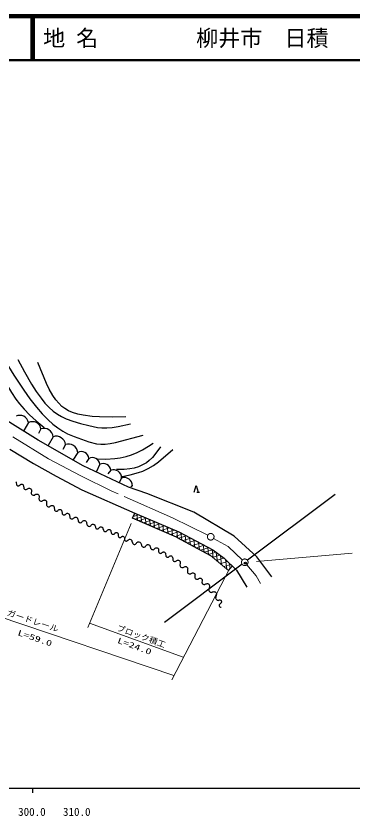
# Model space of a CAD drawing. Units: millimetres, scale not verified. Extents: x 40000 to 680000, y 20000 to 380000.
# Drawn here: x 364245 to 440552, y 198715 to 380000 of the extents above; entities that cross this region are included whole.
import ezdxf
from ezdxf.enums import TextEntityAlignment as Align

# ---------------------------------------------------------------- set-up
doc = ezdxf.new("R2010")
doc.units = ezdxf.units.MM
doc.header["$LTSCALE"] = 1000
doc.header["$PDMODE"] = 32
doc.header["$PDSIZE"] = 500
doc.linetypes.add('CHAIN', pattern=[18.5, 12, -1.5, 3.5, -1.5])
for name, color, linetype, lineweight in [('M-BGD', 7, 'Continuous', 25), ('M-BMK', 2, 'CHAIN', 13), ('M-STR-HTXT', 7, 'Continuous', 13), ('M-TTL', 2, 'Continuous', 140), ('M-TTL-BAND', 7, 'Continuous', 25), ('M-TTL-LINE', 7, 'Continuous', 50)]:
    doc.layers.add(name, color=color, linetype=linetype, lineweight=lineweight)
doc.layers.add('M-TTL-TXT', color=7, linetype='Continuous')
doc.styles.add('ＭＳ ゴシック', font='')
doc.styles.get('ＭＳ ゴシック').set_extended_font_data('MS Gothic')

msp = doc.modelspace()

# ---------------------------------------------------------------- linework, layer by layer
at = {"layer": 'M-BGD'}
for p, q in [((369234, 283916), (361615, 288677)), ((367071, 287854), (366053, 286097)), ((369897, 286417), (369374, 285358)), ((372675, 284649), (371495, 282683)), ((379482, 278078), (369234, 283916)), ((375452, 282881), (374816, 281760)), ((362824, 281835), (368217, 278598)), ((378229, 281114), (377122, 279361)), ((380719, 279760), (380166, 278807)), ((368217, 278598), (373316, 275754)), ((389730, 273238), (379482, 278078)), ((383210, 278407), (382379, 276593)), ((373316, 275754), (379154, 272615)), ((385700, 277054), (385055, 276223)), ((364239, 274459), (364272, 274362)), ((364272, 274362), (364290, 274234)), ((364290, 274234), (364326, 273896)), ((364326, 273896), (364376, 273752)), ((364376, 273752), (364425, 273688)), ((365117, 273712), (365201, 273798)), ((365201, 273798), (365319, 273867)), ((365319, 273867), (365421, 273903)), ((365421, 273903), (365506, 273904)), ((365506, 273904), (365625, 273888)), ((365625, 273888), (365761, 273822)), ((365761, 273822), (365847, 273738)), ((388145, 275301), (387637, 274286)), ((364425, 273688), (364506, 273608)), ((364506, 273608), (364603, 273561)), ((364603, 273561), (364749, 273531)), ((364749, 273531), (364877, 273548)), ((364877, 273548), (364974, 273582)), ((364974, 273582), (365037, 273631)), ((365037, 273631), (365117, 273712)), ((365847, 273738), (365899, 273670)), ((365899, 273670), (365934, 273569)), ((365934, 273569), (365953, 273433)), ((365953, 273433), (365991, 273076)), ((365991, 273076), (366044, 272924)), ((366044, 272924), (366096, 272857)), ((366096, 272857), (366182, 272773)), ((366182, 272773), (366284, 272723)), ((366284, 272723), (366438, 272691)), ((366438, 272691), (366573, 272709)), ((366573, 272709), (366675, 272745)), ((366675, 272745), (366742, 272796)), ((366742, 272796), (366826, 272882)), ((366845, 272873), (366960, 272951)), ((366960, 272951), (367111, 273002)), ((367111, 273002), (367234, 273018)), ((367234, 273018), (367331, 272999)), ((367331, 272999), (367462, 272954)), ((367462, 272954), (367601, 272846)), ((367601, 272846), (367679, 272731)), ((367679, 272731), (367722, 272642)), ((367727, 272361), (367687, 271948)), ((367687, 271948), (367711, 271762)), ((367722, 272642), (367738, 272519)), ((367738, 272519), (367727, 272361)), ((379154, 272615), (391117, 267318)), ((393858, 271814), (389730, 273238)), ((390589, 273547), (390220, 273271)), ((404573, 272112), (405023, 273612)), ((405023, 273612), (405473, 272112)), ((405173, 272112), (405773, 272112)), ((367711, 271762), (367754, 271674)), ((367754, 271674), (367832, 271559)), ((367832, 271559), (367937, 271478)), ((367937, 271478), (368103, 271406)), ((368103, 271406), (368261, 271395)), ((368261, 271395), (368385, 271411)), ((368385, 271411), (368473, 271454)), ((368473, 271454), (368589, 271532)), ((368589, 271532), (368704, 271609)), ((368704, 271609), (368854, 271660)), ((368854, 271660), (368978, 271676)), ((368978, 271676), (369074, 271658)), ((369074, 271658), (369206, 271612)), ((369206, 271612), (369345, 271505)), ((369345, 271505), (369423, 271389)), ((369423, 271389), (369466, 271301)), ((369471, 271019), (369431, 270606)), ((369431, 270606), (369455, 270421)), ((369455, 270421), (369498, 270332)), ((369466, 271301), (369482, 271177)), ((369482, 271177), (369471, 271019)), ((369498, 270332), (369576, 270217)), ((369576, 270217), (369680, 270136)), ((369680, 270136), (369847, 270064)), ((370217, 270112), (370332, 270190)), ((370332, 270190), (370442, 270264)), ((370442, 270264), (370586, 270313)), ((370586, 270313), (370703, 270328)), ((370703, 270328), (370796, 270310)), ((370796, 270310), (370921, 270267)), ((370921, 270267), (371054, 270164)), ((371054, 270164), (371128, 270054)), ((404532, 267542), (393858, 271814)), ((436533, 271597), (416643, 256660)), ((369847, 270064), (370005, 270053)), ((370005, 270053), (370128, 270069)), ((370128, 270069), (370217, 270112)), ((371128, 270054), (371169, 269970)), ((371175, 269701), (371136, 269306)), ((371136, 269306), (371159, 269130)), ((371159, 269130), (371200, 269045)), ((371169, 269970), (371185, 269852)), ((371185, 269852), (371175, 269701)), ((371200, 269045), (371274, 268935)), ((371274, 268935), (371374, 268858)), ((371374, 268858), (371533, 268789)), ((371533, 268789), (371684, 268779)), ((371684, 268779), (371802, 268794)), ((371802, 268794), (371886, 268835)), ((371886, 268835), (371996, 268909)), ((372019, 268892), (372109, 268981)), ((372109, 268981), (372234, 269052)), ((372234, 269052), (372342, 269087)), ((372342, 269087), (372431, 269086)), ((372431, 269086), (372557, 269067)), ((372557, 269067), (372699, 268994)), ((372699, 268994), (372788, 268904)), ((372788, 268904), (372841, 268832)), ((372841, 268832), (372876, 268725)), ((372876, 268725), (372893, 268582)), ((372893, 268582), (372926, 268206)), ((372926, 268206), (372978, 268044)), ((372978, 268044), (373031, 267972)), ((373031, 267972), (373120, 267882)), ((373120, 267882), (373227, 267828)), ((373227, 267828), (373388, 267791)), ((373388, 267791), (373531, 267807)), ((373531, 267807), (373638, 267842)), ((373638, 267842), (373710, 267896)), ((373710, 267896), (373800, 267984)), ((373800, 267984), (373886, 268069)), ((373886, 268069), (374006, 268136)), ((374006, 268136), (374108, 268169)), ((374108, 268169), (374193, 268168)), ((374193, 268168), (374312, 268150)), ((374312, 268150), (374447, 268081)), ((374447, 268081), (374531, 267996)), ((374531, 267996), (374582, 267927)), ((374582, 267927), (374615, 267825)), ((374615, 267825), (374631, 267689)), ((374631, 267689), (374662, 267332)), ((374662, 267332), (374712, 267179)), ((374712, 267179), (374762, 267110)), ((374762, 267110), (374847, 267025)), ((374847, 267025), (374948, 266973)), ((374948, 266973), (375101, 266938)), ((375101, 266938), (375237, 266954)), ((375237, 266954), (375339, 266987)), ((375339, 266987), (375408, 267037)), ((375408, 267037), (375493, 267122)), ((375493, 267122), (375583, 267210)), ((375583, 267210), (375709, 267281)), ((375709, 267281), (375817, 267316)), ((375817, 267316), (375906, 267315)), ((375906, 267315), (376031, 267296)), ((376031, 267296), (376174, 267224)), ((376174, 267224), (376263, 267134)), ((376263, 267134), (376316, 267062)), ((376316, 267062), (376351, 266954)), ((376351, 266954), (376368, 266811)), ((376368, 266811), (376400, 266435)), ((390646, 266181), (391117, 267318)), ((391117, 267318), (401140, 263089)), ((413642, 262132), (404532, 267542)), ((376400, 266435), (376453, 266273)), ((376453, 266273), (376506, 266201)), ((376506, 266201), (376595, 266111)), ((376595, 266111), (376702, 266057)), ((376702, 266057), (376862, 266020)), ((376862, 266020), (377006, 266037)), ((377006, 266037), (377113, 266072)), ((377113, 266072), (377185, 266125)), ((377185, 266125), (377275, 266213)), ((377292, 266205), (377378, 266306)), ((377378, 266306), (377502, 266392)), ((377502, 266392), (377612, 266439)), ((377612, 266439), (377705, 266447)), ((377705, 266447), (377838, 266439)), ((377838, 266439), (377994, 266377)), ((377994, 266377), (378095, 266291)), ((378095, 266291), (378158, 266221)), ((378158, 266221), (378204, 266111)), ((378204, 266111), (378236, 265963)), ((378236, 265963), (378306, 265573)), ((378306, 265573), (378376, 265409)), ((378376, 265409), (378438, 265339)), ((378438, 265339), (378540, 265253)), ((378540, 265253), (378657, 265207)), ((378657, 265207), (378828, 265183)), ((378828, 265183), (378976, 265214)), ((378976, 265214), (379086, 265261)), ((379086, 265261), (379156, 265323)), ((379156, 265323), (379242, 265425)), ((379242, 265425), (379331, 265531)), ((379331, 265531), (379462, 265621)), ((379462, 265621), (379577, 265670)), ((379577, 265670), (379675, 265678)), ((379675, 265678), (379814, 265670)), ((379814, 265670), (379977, 265605)), ((379977, 265605), (380083, 265515)), ((380083, 265515), (380148, 265441)), ((380148, 265441), (380197, 265327)), ((380197, 265327), (380230, 265171)), ((380230, 265171), (380304, 264763)), ((380304, 264763), (380377, 264591)), ((381272, 264612), (381344, 264709)), ((381344, 264709), (381452, 264793)), ((381452, 264793), (381548, 264841)), ((381548, 264841), (381632, 264853)), ((381632, 264853), (381752, 264853)), ((381752, 264853), (381897, 264805)), ((381897, 264805), (381993, 264733)), ((381993, 264733), (382053, 264672)), ((400615, 261923), (390646, 266181)), ((380377, 264591), (380442, 264518)), ((380442, 264518), (380549, 264428)), ((380549, 264428), (380671, 264379)), ((380671, 264379), (380851, 264354)), ((380851, 264354), (381006, 264387)), ((381006, 264387), (381121, 264436)), ((381121, 264436), (381194, 264501)), ((381194, 264501), (381284, 264608)), ((382053, 264672), (382101, 264576)), ((382101, 264576), (382137, 264444)), ((382137, 264444), (382221, 264096)), ((382221, 264096), (382293, 263951)), ((382293, 263951), (382353, 263891)), ((382353, 263891), (382449, 263819)), ((382449, 263819), (382557, 263783)), ((382557, 263783), (382714, 263771)), ((382714, 263771), (382846, 263807)), ((382846, 263807), (382942, 263855)), ((382942, 263855), (383002, 263915)), ((383002, 263915), (383074, 264011)), ((383074, 264011), (383146, 264108)), ((383146, 264108), (383254, 264192)), ((383254, 264192), (383351, 264240)), ((383351, 264240), (383435, 264252)), ((383435, 264252), (383555, 264252)), ((383555, 264252), (383699, 264204)), ((383699, 264204), (383795, 264131)), ((383795, 264131), (383855, 264071)), ((383855, 264071), (383903, 263975)), ((383903, 263975), (383939, 263843)), ((383939, 263843), (384023, 263495)), ((384023, 263495), (384095, 263350)), ((384095, 263350), (384156, 263290)), ((384156, 263290), (384252, 263218)), ((384252, 263218), (384360, 263182)), ((384360, 263182), (384516, 263170)), ((384516, 263170), (384648, 263206)), ((384648, 263206), (384744, 263254)), ((384744, 263254), (384804, 263314)), ((384804, 263314), (384877, 263410)), ((384877, 263410), (384949, 263506)), ((384949, 263506), (385057, 263591)), ((385057, 263591), (385153, 263639)), ((385153, 263639), (385237, 263651)), ((385237, 263651), (385357, 263651)), ((385357, 263651), (385501, 263602)), ((385501, 263602), (385598, 263530)), ((385598, 263530), (385658, 263470)), ((385658, 263470), (385706, 263374)), ((385706, 263374), (385742, 263242)), ((385742, 263242), (385826, 262893)), ((385826, 262893), (385898, 262749)), ((386645, 262821), (386726, 262891)), ((386726, 262891), (386836, 262945)), ((386836, 262945), (386929, 262969)), ((386929, 262969), (387005, 262964)), ((387005, 262964), (387110, 262942)), ((387110, 262942), (387227, 262873)), ((387227, 262873), (387298, 262792)), ((401140, 263089), (408802, 259001)), ((385898, 262749), (385958, 262689)), ((385958, 262689), (386054, 262617)), ((386054, 262617), (386162, 262581)), ((386162, 262581), (386318, 262569)), ((386318, 262569), (386451, 262605)), ((386451, 262605), (386547, 262653)), ((386547, 262653), (386607, 262713)), ((386607, 262713), (386679, 262809)), ((387298, 262792), (387339, 262729)), ((387339, 262729), (387364, 262635)), ((387364, 262635), (387371, 262513)), ((387371, 262513), (387380, 262192)), ((387380, 262192), (387416, 262053)), ((387416, 262053), (387458, 261989)), ((387458, 261989), (387529, 261908)), ((387529, 261908), (387617, 261857)), ((387617, 261857), (387751, 261817)), ((387751, 261817), (387873, 261824)), ((387873, 261824), (387966, 261849)), ((387966, 261849), (388030, 261890)), ((388030, 261890), (388111, 261961)), ((388111, 261961), (388187, 262027)), ((388187, 262027), (388291, 262078)), ((388291, 262078), (388379, 262101)), ((388379, 262101), (388450, 262096)), ((388450, 262096), (388549, 262075)), ((388549, 262075), (388659, 262010)), ((388659, 262010), (388726, 261934)), ((388726, 261934), (388765, 261874)), ((388765, 261874), (388788, 261786)), ((388788, 261786), (388795, 261671)), ((388795, 261671), (388803, 261370)), ((388803, 261370), (388837, 261238)), ((388837, 261238), (388876, 261178)), ((388876, 261178), (388943, 261102)), ((388943, 261102), (389026, 261053)), ((389026, 261053), (389152, 261016)), ((389355, 261046), (389415, 261085)), ((389415, 261085), (389491, 261151)), ((389530, 261129), (389605, 261238)), ((389605, 261238), (389721, 261336)), ((389721, 261336), (389825, 261393)), ((389825, 261393), (389918, 261410)), ((389918, 261410), (390050, 261415)), ((390050, 261415), (390212, 261368)), ((390212, 261368), (390321, 261293)), ((390321, 261293), (390390, 261229)), ((390390, 261229), (390447, 261125)), ((390447, 261125), (390493, 260980)), ((400615, 261923), (408253, 257716)), ((418765, 257434), (413642, 262132)), ((389152, 261016), (389268, 261023)), ((389268, 261023), (389355, 261046)), ((390493, 260980), (390601, 260599)), ((390601, 260599), (390687, 260443)), ((390687, 260443), (390756, 260379)), ((390756, 260379), (390865, 260304)), ((390865, 260304), (390986, 260268)), ((390986, 260268), (391159, 260262)), ((391159, 260262), (391303, 260307)), ((391303, 260307), (391407, 260365)), ((391407, 260365), (391471, 260434)), ((391471, 260434), (391547, 260543)), ((391547, 260543), (391626, 260657)), ((391626, 260657), (391747, 260760)), ((391747, 260760), (391856, 260820)), ((391856, 260820), (391953, 260837)), ((391953, 260837), (392092, 260843)), ((392092, 260843), (392261, 260794)), ((392261, 260794), (392375, 260715)), ((392375, 260715), (392448, 260648)), ((392448, 260648), (392508, 260539)), ((392508, 260539), (392555, 260387)), ((392555, 260387), (392668, 259988)), ((392668, 259988), (392758, 259824)), ((392758, 259824), (392831, 259758)), ((392831, 259758), (392945, 259679)), ((392945, 259679), (393072, 259642)), ((393072, 259642), (393253, 259635)), ((393253, 259635), (393404, 259683)), ((393404, 259683), (393513, 259743)), ((393513, 259743), (393580, 259815)), ((393580, 259815), (393659, 259929)), ((393659, 259929), (393735, 260039)), ((393735, 260039), (393851, 260136)), ((393851, 260136), (393955, 260193)), ((393955, 260193), (394047, 260210)), ((394047, 260210), (394180, 260215)), ((394180, 260215), (394341, 260169)), ((394341, 260169), (394450, 260093)), ((394450, 260093), (394519, 260029)), ((394519, 260029), (394577, 259925)), ((394577, 259925), (394622, 259781)), ((394622, 259781), (394730, 259400)), ((394730, 259400), (394816, 259243)), ((394816, 259243), (394885, 259180)), ((395600, 259234), (395676, 259344)), ((395699, 259337), (395789, 259417)), ((395789, 259417), (395911, 259478)), ((395911, 259478), (396015, 259506)), ((396015, 259506), (396100, 259502)), ((396100, 259502), (396217, 259478)), ((396217, 259478), (396349, 259403)), ((396349, 259403), (396430, 259313)), ((396430, 259313), (396477, 259242)), ((396477, 259242), (396505, 259139)), ((394885, 259180), (394994, 259104)), ((394994, 259104), (395115, 259069)), ((395115, 259069), (395288, 259063)), ((395288, 259063), (395433, 259108)), ((395433, 259108), (395537, 259165)), ((395537, 259165), (395600, 259234)), ((396505, 259139), (396514, 259002)), ((396514, 259002), (396528, 258644)), ((396528, 258644), (396571, 258488)), ((396571, 258488), (396618, 258418)), ((396618, 258418), (396698, 258328)), ((396698, 258328), (396797, 258271)), ((396797, 258271), (396948, 258229)), ((396948, 258229), (397085, 258238)), ((397085, 258238), (397188, 258267)), ((397188, 258267), (397259, 258314)), ((397259, 258314), (397348, 258394)), ((397348, 258394), (397433, 258470)), ((397433, 258470), (397549, 258528)), ((397549, 258528), (397648, 258555)), ((397648, 258555), (397728, 258550)), ((397728, 258550), (397840, 258528)), ((397840, 258528), (397965, 258456)), ((397965, 258456), (398041, 258372)), ((398041, 258372), (398085, 258305)), ((398085, 258305), (398112, 258206)), ((398112, 258206), (398121, 258077)), ((398121, 258077), (398134, 257737)), ((398134, 257737), (398174, 257590)), ((398174, 257590), (398219, 257523)), ((398219, 257523), (398295, 257438)), ((398295, 257438), (398389, 257385)), ((398759, 257380), (398826, 257425)), ((398826, 257425), (398911, 257501)), ((398911, 257501), (399001, 257581)), ((399001, 257581), (399123, 257642)), ((399123, 257642), (399227, 257670)), ((399227, 257670), (399312, 257666)), ((399312, 257666), (399430, 257642)), ((399430, 257642), (399562, 257567)), ((399562, 257567), (399642, 257477)), ((399642, 257477), (399689, 257406)), ((408802, 259001), (411363, 257150)), ((422181, 252878), (418765, 257434)), ((415443, 255759), (397867, 242559)), ((398389, 257385), (398532, 257344)), ((398532, 257344), (398661, 257353)), ((398661, 257353), (398759, 257380)), ((399689, 257406), (399717, 257303)), ((399717, 257303), (399727, 257166)), ((399727, 257166), (399741, 256808)), ((399741, 256808), (399783, 256652)), ((399783, 256652), (399830, 256581)), ((399830, 256581), (399910, 256492)), ((399910, 256492), (400009, 256435)), ((400009, 256435), (400160, 256393)), ((400160, 256393), (400297, 256402)), ((400297, 256402), (400400, 256431)), ((400400, 256431), (400471, 256478)), ((400471, 256478), (400561, 256558)), ((400574, 256550), (400693, 256622)), ((400693, 256622), (400846, 256665)), ((400846, 256665), (400970, 256675)), ((400970, 256675), (401066, 256651)), ((401066, 256651), (401195, 256599)), ((401195, 256599), (401328, 256485)), ((401328, 256485), (401400, 256366)), ((401430, 255994), (401369, 255583)), ((401400, 256366), (401439, 256275)), ((401448, 256151), (401430, 255994)), ((401439, 256275), (401448, 256151)), ((411363, 257150), (414210, 254445)), ((401369, 255583), (401383, 255397)), ((401383, 255397), (401422, 255306)), ((401422, 255306), (401494, 255187)), ((401494, 255187), (401594, 255102)), ((401594, 255102), (401757, 255021)), ((401757, 255021), (401914, 255002)), ((401914, 255002), (402038, 255012)), ((402038, 255012), (402129, 255050)), ((402129, 255050), (402248, 255122)), ((402248, 255122), (402367, 255194)), ((402367, 255194), (402520, 255237)), ((402520, 255237), (402644, 255247)), ((402644, 255247), (402739, 255224)), ((402739, 255224), (402868, 255171)), ((402868, 255171), (403002, 255057)), ((403002, 255057), (403074, 254938)), ((403103, 254566), (403042, 254155)), ((403042, 254155), (403057, 253969)), ((403057, 253969), (403095, 253879)), ((403074, 254938), (403112, 254847)), ((403095, 253879), (403167, 253759)), ((403122, 254723), (403103, 254566)), ((403112, 254847), (403122, 254723)), ((404195, 253787), (404307, 253805)), ((404307, 253805), (404395, 253790)), ((414210, 254445), (416487, 250602)), ((403167, 253759), (403268, 253674)), ((403268, 253674), (403430, 253593)), ((403430, 253593), (403588, 253574)), ((403588, 253574), (403712, 253584)), ((403712, 253584), (403802, 253622)), ((403802, 253622), (403921, 253694)), ((403957, 253664), (404060, 253737)), ((404060, 253737), (404195, 253787)), ((404395, 253790), (404516, 253752)), ((404516, 253752), (404645, 253658)), ((404645, 253658), (404719, 253555)), ((404719, 253555), (404760, 253475)), ((404771, 253219), (404745, 252843)), ((404745, 252843), (404771, 252675)), ((404760, 253475), (404777, 253364)), ((404777, 253364), (404771, 253219)), ((404771, 252675), (404812, 252596)), ((404812, 252596), (404885, 252493)), ((404885, 252493), (404982, 252422)), ((404982, 252422), (405135, 252360)), ((405135, 252360), (405279, 252354)), ((405279, 252354), (405391, 252372)), ((405391, 252372), (405471, 252413)), ((405471, 252413), (405574, 252487)), ((405574, 252487), (405677, 252560)), ((405677, 252560), (405812, 252610)), ((405812, 252610), (405924, 252628)), ((405924, 252628), (406012, 252613)), ((406012, 252613), (406132, 252574)), ((406132, 252574), (406262, 252480)), ((406262, 252480), (406335, 252377)), ((406335, 252377), (406376, 252298)), ((406388, 252042), (406361, 251666)), ((406376, 252298), (406394, 252186)), ((406394, 252186), (406388, 252042)), ((406361, 251666), (406388, 251498)), ((406388, 251498), (406429, 251419)), ((406429, 251419), (406502, 251316)), ((406502, 251316), (406599, 251245)), ((406599, 251245), (406752, 251183)), ((406752, 251183), (406896, 251177)), ((406896, 251177), (407008, 251195)), ((407008, 251195), (407087, 251236)), ((407087, 251236), (407190, 251309)), ((407204, 251299), (407345, 251357)), ((407345, 251357), (407517, 251378)), ((407517, 251378), (407652, 251368)), ((407652, 251368), (407751, 251326)), ((407751, 251326), (407881, 251249)), ((407881, 251249), (408007, 251103)), ((408034, 250557), (407900, 250124)), ((408007, 251103), (408064, 250963)), ((408081, 250723), (408034, 250557)), ((408064, 250963), (408091, 250859)), ((408091, 250859), (408081, 250723)), ((407900, 250124), (407885, 249921)), ((407885, 249921), (407911, 249817)), ((407911, 249817), (407969, 249677)), ((407969, 249677), (408063, 249568)), ((408063, 249568), (408225, 249453)), ((408225, 249453), (408391, 249407)), ((408391, 249407), (408527, 249397)), ((408527, 249397), (408631, 249423)), ((408631, 249423), (408771, 249481)), ((408771, 249481), (408912, 249539)), ((408912, 249539), (409083, 249560)), ((409083, 249560), (409219, 249550)), ((409219, 249550), (409318, 249508)), ((409318, 249508), (409448, 249431)), ((409448, 249431), (409574, 249285)), ((409601, 248739), (409467, 248306)), ((409574, 249285), (409631, 249145)), ((409647, 248905), (409601, 248739)), ((409631, 249145), (409657, 249041)), ((409657, 249041), (409647, 248905)), ((409467, 248306), (409452, 248103)), ((409452, 248103), (409478, 247999)), ((409478, 247999), (409536, 247859)), ((409536, 247859), (409630, 247750)), ((409630, 247750), (409791, 247635)), ((409791, 247635), (409958, 247589)), ((409958, 247589), (410094, 247579)), ((410094, 247579), (410198, 247605)), ((410198, 247605), (410338, 247663)), ((410285, 246603), (410267, 246529)), ((410362, 246726), (410285, 246603)), ((410313, 247692), (410420, 247681)), ((410589, 246952), (410362, 246726)), ((410420, 247681), (410535, 247638)), ((410535, 247638), (410617, 247587)), ((410673, 247042), (410589, 246952)), ((410617, 247587), (410665, 247528)), ((410665, 247528), (410721, 247437)), ((410724, 247123), (410673, 247042)), ((410721, 247437), (410752, 247304)), ((410741, 247197), (410724, 247123)), ((410752, 247304), (410741, 247197)), ((410267, 246529), (410257, 246422)), ((410257, 246422), (410280, 246323)), ((410280, 246323), (410344, 246198)), ((410344, 246198), (410433, 246114)), ((410433, 246114), (410514, 246063)), ((410514, 246063), (410588, 246045)), ((410588, 246045), (410695, 246035))]:
    msp.add_line(p, q, dxfattribs=at)
for points in [[(358922, 303127), (360562, 299704), (362352, 296214), (363252, 294646), (364235, 293140), (365011, 292110), (366056, 290911), (367325, 289640), (368817, 288296), (370615, 286776)], [(361547, 302171), (363765, 298605), (366012, 295187), (367408, 293235), (368865, 291372), (370171, 289854), (371512, 288467), (372550, 287527), (373681, 286649), (374856, 285885), (375921, 285312), (377386, 284684), (379087, 284072), (380724, 283531), (382476, 283084), (383456, 282963), (384410, 282968), (385596, 283120), (386782, 283377), (393050, 284982)], [(364650, 302171), (366139, 299355), (367730, 296581), (368821, 294886), (369906, 293382), (370809, 292280), (371783, 291257), (372680, 290463), (373641, 289764), (374523, 289249), (375602, 288746), (377109, 288196), (378860, 287681), (380743, 287182), (382705, 286775), (383687, 286665), (384846, 286647), (386031, 286742), (387415, 286964), (390186, 287608)], [(389112, 289160), (386143, 289110), (383140, 289167), (381475, 289280), (379426, 289541), (378224, 289798), (377070, 290156), (376162, 290548), (375317, 291039), (374650, 291547), (373939, 292229), (373294, 292993), (372595, 293995), (371773, 295428), (371126, 296747), (369184, 301454)], [(382786, 279614), (384589, 279603), (386586, 279704), (387835, 279881), (389207, 280195), (390360, 280556), (391666, 281082), (392864, 281683), (394240, 282500), (395317, 283192)], [(396988, 282356), (396161, 281203), (395139, 279968), (394421, 279282), (393759, 278780), (392892, 278270), (391963, 277861), (390993, 277555), (390000, 277353), (388748, 277237), (387349, 277222), (386963, 277226)], [(388275, 275675), (390063, 276027), (391997, 276531), (392929, 276867), (394173, 277457), (395358, 278171), (396496, 278985), (399732, 281759)]]:
    msp.add_lwpolyline(points, dxfattribs=at)
for centre, radius, start, end in [((365128, 287529), 1971, 9.49624, 116.60908), ((367954, 286092), 1971, 9.49624, 116.60908), ((370591, 284442), 2093, 5.68062, 109.36222), ((373369, 282674), 2093, 5.68062, 109.36222), ((376146, 280906), 2093, 5.68062, 109.36222), ((379020, 279602), 1707, 5.33597, 117.62591), ((381511, 278248), 1707, 5.33597, 117.62591), ((384001, 276895), 1707, 5.33597, 117.62591), ((386332, 275353), 1814, 358.33396, 110.37079), ((388776, 273600), 1814, 358.33396, 110.37079)]:
    msp.add_arc(centre, radius, start, end, dxfattribs=at)
msp.add_point((416190, 256009), dxfattribs=at)
at = {"layer": 'M-BMK'}
for p, q in [((371574, 279656), (363550, 284625)), ((378961, 275834), (371574, 279656)), ((385965, 272345), (378961, 275834)), ((399717, 266282), (385965, 272345)), ((407667, 262324), (399717, 266282)), ((412304, 259753), (408992, 261621)), ((415499, 256725), (412304, 259753)), ((416528, 255637), (418627, 253158)), ((418627, 253158), (419616, 251398))]:
    msp.add_line(p, q, dxfattribs=at)
for centre in [(408338, 261990), (416043, 256209)]:
    msp.add_circle(centre, 750, dxfattribs=at)
at = {"layer": 'M-STR-HTXT'}
for p, q in [((390318, 265006), (380515, 241457)), ((418734, 256358), (440380, 258258)), ((399495, 229543), (412638, 254871)), ((346811, 248482), (400007, 230530)), ((380859, 242396), (402068, 234685))]:
    msp.add_line(p, q, dxfattribs=at)
at = {"layer": 'M-TTL'}
msp.add_line((680000, 380000), (40000, 380000), dxfattribs=at)
at = {"layer": 'M-TTL-BAND'}
for p, q in [((40000, 205000), (579000, 205000)), ((368000, 205000), (368000, 204000))]:
    msp.add_line(p, q, dxfattribs=at)
at = {"layer": 'M-TTL-LINE'}
for p, q in [((367750, 380000), (367750, 370000)), ((368250, 380000), (368250, 370000)), ((40000, 370000), (680000, 370000))]:
    msp.add_line(p, q, dxfattribs=at)
at = {"layer": 'M-TTL-LINE', "lineweight": 13}
for p, q in [((390824, 266612), (391946, 266968)), ((391135, 265988), (392924, 266556)), ((391784, 265754), (391614, 267108)), ((392703, 265294), (392524, 266724)), ((391960, 265583), (393825, 266175)), ((393092, 265159), (394885, 265728)), ((393692, 264870), (393513, 266307)), ((394002, 264747), (395833, 265328)), ((394681, 264458), (394502, 265890)), ((394994, 264324), (396831, 264907)), ((395642, 264047), (395462, 265485)), ((396711, 263590), (396531, 265034)), ((396058, 263869), (397903, 264455)), ((397138, 263408), (398990, 263996)), ((397654, 263188), (397474, 264623)), ((398229, 262942), (400048, 263519)), ((398690, 262745), (398508, 264200)), ((399197, 262529), (400981, 263095)), ((399707, 262311), (399525, 263774)), ((400841, 261799), (400656, 263280)), ((400253, 262078), (401997, 262632)), ((401115, 261648), (402824, 262190)), ((401771, 261287), (401575, 262855)), ((402075, 261119), (403803, 261668)), ((402720, 260764), (402521, 262352)), ((403033, 260591), (404781, 261146)), ((403754, 260194), (403553, 261801)), ((404713, 259666), (404509, 261291)), ((404141, 259981), (405911, 260543)), ((405037, 259487), (406826, 260055)), ((405761, 259088), (405556, 260733)), ((405985, 258965), (407682, 259504)), ((406838, 258495), (406629, 260169)), ((407859, 257933), (407654, 259568)), ((406889, 258467), (408729, 259051)), ((407830, 257949), (409520, 258486)), ((412374, 254358), (408253, 257716)), ((408877, 257207), (408644, 259073)), ((408733, 257325), (410340, 257835)), ((409841, 256422), (409598, 258366)), ((410771, 255664), (410517, 257695)), ((409594, 256623), (411274, 257157)), ((410491, 255892), (412137, 256415)), ((411319, 255217), (412877, 255712)), ((411947, 254706), (411684, 256811)), ((412758, 254827), (412616, 255960)), ((412374, 254358), (413169, 255330)), ((413169, 255330), (412374, 254358))]:
    msp.add_line(p, q, dxfattribs=at)

# ---------------------------------------------------------------- texts
at = {"layer": 'M-STR-HTXT', "style": 'ＭＳ ゴシック'}
for s, rotation, width, p in [('ガードレール', 341.392, 1.1, (361933, 243883)), ('ブロック積工', 339.892, 1.05, (386770, 240429)), ('L=59.0', 341.392, 1.5, (364375, 239330)), ('L=24.0', 339.892, 1.5, (386935, 237613))]:
    msp.add_text(s, height=1320, rotation=rotation, dxfattribs=dict(at, width=width)).set_placement(p, align=Align.BOTTOM_LEFT)
at = {"layer": 'M-TTL-BAND', "style": 'ＭＳ ゴシック'}
for s, p in [('300.0', (367844, 198195)), ('310.0', (378000, 198195))]:
    msp.add_text(s, height=1833, dxfattribs=at).set_placement(p, align=Align.BOTTOM_CENTER)
at = {"layer": 'M-TTL-TXT', "style": 'ＭＳ ゴシック'}
for s, p in [('地 名', (370380, 375000)), ('柳井市\u3000日積', (405024, 375000))]:
    msp.add_text(s, height=3666, dxfattribs=at).set_placement(p, align=Align.MIDDLE_LEFT)

doc.saveas('drawing.dxf')
